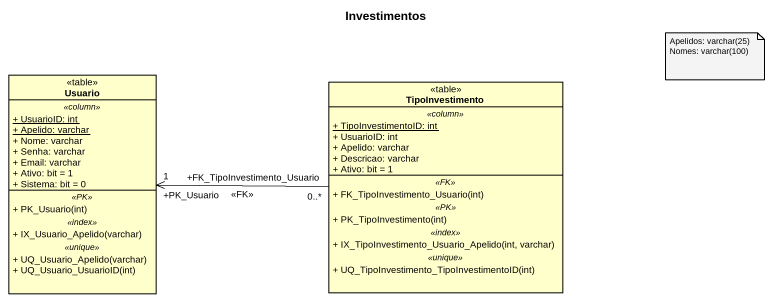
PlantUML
@startuml
title Investimentos
hide circle
hide empty members
skinparam classAttributeIconSize 0
class Usuario <<table>> {
  .. <<column>> ..
  {static} + UsuarioID: int
  {static} + Apelido: varchar
  + Nome: varchar
  + Senha: varchar
  + Email: varchar
  + Ativo: bit = 1
  + Sistema: bit = 0
  .. <<PK>> ..
  + PK_Usuario(int)
  .. <<index>> ..
  + IX_Usuario_Apelido(varchar)
  .. <<unique>> ..
  + UQ_Usuario_Apelido(varchar)
  + UQ_Usuario_UsuarioID(int)
}
class TipoInvestimento <<table>> {
  .. <<column>> ..
  {static} + TipoInvestimentoID: int
  + UsuarioID: int
  + Apelido: varchar
  + Descricao: varchar
  + Ativo: bit = 1
  .. <<FK>> ..
  + FK_TipoInvestimento_Usuario(int)
  .. <<PK>> ..
  + PK_TipoInvestimento(int)
  .. <<index>> ..
  + IX_TipoInvestimento_Usuario_Apelido(int, varchar)
  .. <<unique>> ..
  + UQ_TipoInvestimento_TipoInvestimentoID(int)
}
TipoInvestimento "+FK_TipoInvestimento_Usuario\n0..*" -left-> "+PK_Usuario\n1" Usuario : <<FK>>
note as N1
  Apelidos: varchar(25)
  Nomes: varchar(100)
end note
@enduml
